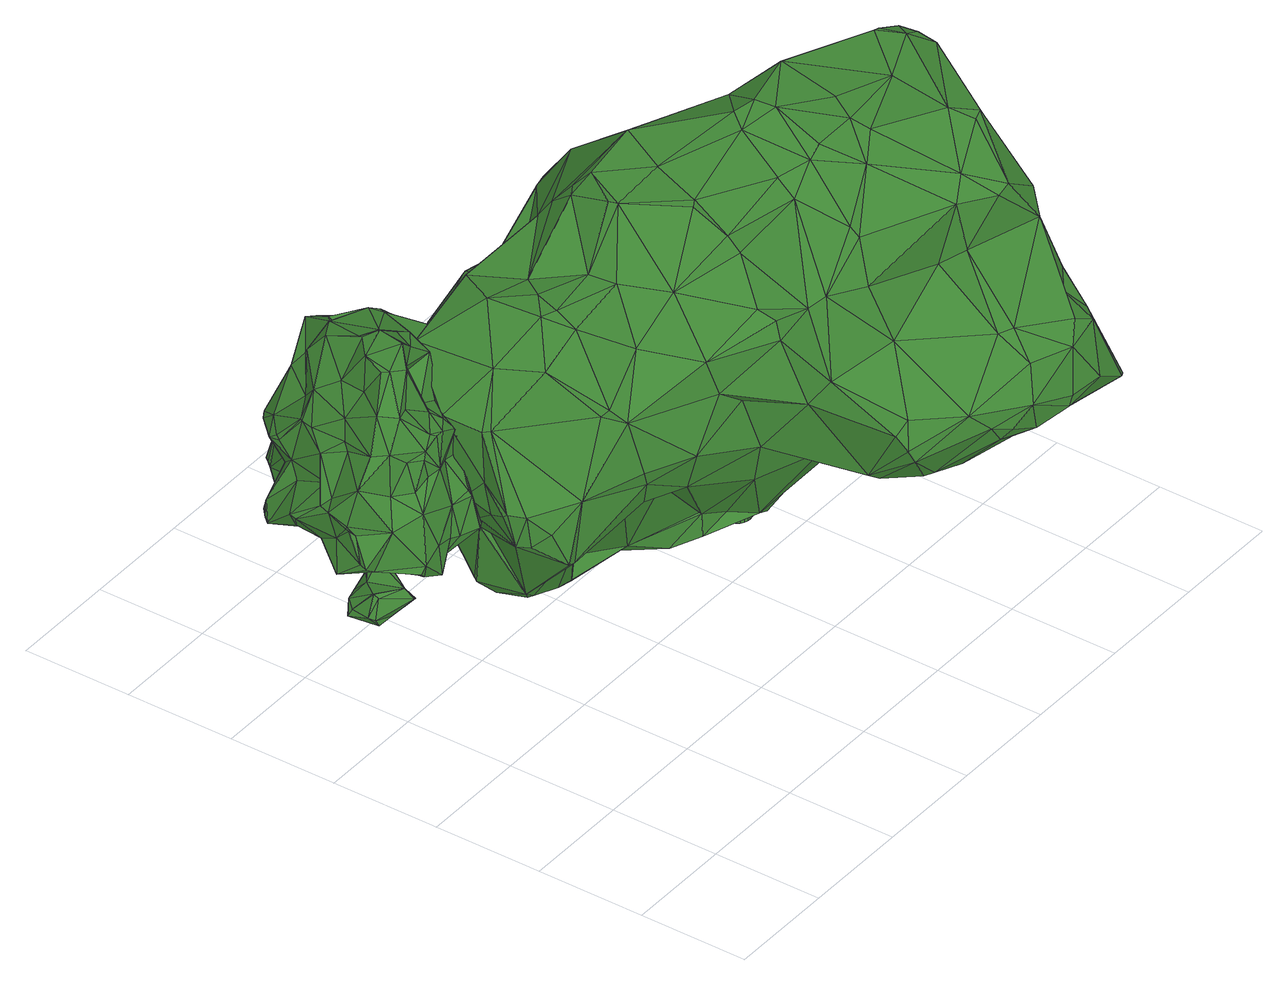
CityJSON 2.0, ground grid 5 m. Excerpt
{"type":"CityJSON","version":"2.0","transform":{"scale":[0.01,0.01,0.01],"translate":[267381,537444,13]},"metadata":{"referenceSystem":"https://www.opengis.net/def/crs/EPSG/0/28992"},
"CityObjects":{
"tree1":{"type":"SolitaryVegetationObject","attributes":{"gtid":298,"crown_width_m":9.81,"crown_median_z":20.07,"crown_r50_m":0.304,"crown_porosity":0.883,"trunk_H_m":6.68,"trunk_DBH_m":0.465,"trunk_radius_m":0.233,"trunk_base_height_m":13.39,"original_gtid":"298"},"geometry":[{"type":"Solid","lod":"3","boundaries":[[[[0,1,2]],[[3,4,5]],[[6,7,8]],[[9,10,11]],[[12,13,14]],[[15,13,12]],[[16,17,18]],[[16,19,17]],[[20,21,9]],[[22,23,24]],[[25,26,27]],[[28,29,30]],[[31,32,33]],[[34,35,36]],[[35,37,36]],[[34,36,37]],[[38,39,40]],[[38,33,39]],[[41,42,43]],[[44,45,46]],[[38,31,33]],[[47,31,38]],[[48,49,50]],[[51,52,53]],[[54,55,56]],[[11,20,9]],[[9,57,58]],[[59,60,28]],[[61,62,63]],[[64,65,66]],[[67,68,69]],[[70,71,16]],[[11,72,73]],[[11,73,20]],[[67,74,75]],[[76,77,78]],[[79,80,81]],[[82,55,83]],[[84,85,86]],[[87,88,89]],[[90,91,92]],[[82,67,93]],[[94,44,95]],[[20,96,21]],[[97,98,99]],[[100,101,102]],[[100,102,103]],[[104,105,106]],[[107,108,109]],[[60,59,90]],[[28,110,29]],[[111,105,104]],[[19,16,72]],[[112,12,89]],[[88,112,89]],[[113,114,86]],[[57,115,116]],[[76,117,118]],[[119,120,121]],[[122,123,73]],[[124,98,125]],[[126,127,72]],[[102,128,129]],[[69,68,130]],[[28,30,59]],[[131,55,132]],[[133,134,107]],[[135,136,137]],[[74,67,82]],[[18,17,138]],[[101,100,139]],[[118,77,76]],[[100,140,139]],[[141,142,77]],[[143,144,145]],[[143,145,146]],[[147,76,81]],[[148,7,149]],[[28,60,150]],[[151,150,60]],[[75,152,153]],[[2,153,152]],[[154,155,156]],[[154,157,155]],[[158,159,128]],[[158,128,160]],[[2,61,0]],[[81,78,63]],[[76,78,81]],[[48,161,162]],[[122,127,163]],[[122,163,164]],[[50,49,165]],[[147,117,76]],[[30,111,59]],[[166,167,112]],[[81,80,147]],[[62,168,79]],[[62,2,168]],[[169,170,171]],[[155,157,172]],[[121,173,174]],[[121,174,175]],[[176,177,103]],[[178,88,87]],[[53,88,178]],[[80,179,147]],[[2,62,61]],[[147,180,117]],[[118,117,180]],[[37,7,34]],[[167,4,12]],[[181,42,41]],[[81,62,79]],[[63,62,81]],[[27,182,25]],[[59,104,90]],[[183,184,106]],[[30,185,111]],[[44,133,186]],[[131,132,187]],[[90,92,151]],[[73,72,127]],[[53,188,65]],[[186,45,44]],[[166,88,53]],[[46,45,48]],[[161,48,45]],[[104,91,90]],[[110,189,190]],[[58,57,116]],[[101,128,102]],[[115,191,116]],[[192,116,191]],[[103,27,176]],[[151,92,193]],[[136,194,146]],[[25,70,26]],[[75,170,79]],[[113,195,114]],[[130,196,84]],[[104,59,111]],[[197,27,198]],[[156,158,160]],[[154,199,157]],[[176,138,177]],[[176,27,18]],[[33,200,39]],[[40,84,38]],[[40,85,84]],[[31,201,32]],[[16,126,72]],[[92,91,202]],[[39,200,35]],[[151,193,150]],[[37,35,33]],[[200,33,35]],[[106,145,144]],[[12,203,15]],[[4,203,12]],[[143,204,144]],[[140,204,143]],[[16,18,70]],[[114,205,86]],[[123,122,6]],[[173,206,207]],[[121,120,195]],[[27,26,18]],[[70,18,26]],[[54,208,55]],[[16,71,126]],[[21,209,9]],[[167,166,108]],[[107,161,210]],[[58,116,43]],[[141,211,142]],[[212,142,211]],[[213,95,214]],[[65,64,53]],[[215,53,64]],[[80,165,179]],[[183,42,181]],[[50,216,48]],[[74,83,217]],[[74,217,75]],[[180,215,118]],[[159,182,218]],[[49,48,162]],[[6,34,7]],[[34,6,35]],[[49,219,180]],[[60,90,151]],[[130,195,120]],[[220,84,205]],[[220,205,130]],[[85,221,86]],[[54,222,208]],[[28,150,110]],[[49,162,219]],[[94,95,213]],[[68,223,130]],[[0,223,1]],[[68,1,223]],[[0,224,225]],[[75,79,152]],[[56,226,227]],[[32,201,66]],[[223,196,130]],[[176,18,138]],[[150,189,110]],[[189,150,193]],[[203,4,3]],[[104,184,202]],[[64,211,215]],[[143,194,228]],[[73,123,20]],[[143,139,140]],[[229,228,194]],[[177,140,100]],[[40,39,85]],[[108,5,167]],[[4,167,5]],[[45,210,161]],[[186,210,45]],[[197,182,27]],[[230,188,87]],[[111,185,105]],[[106,105,185]],[[201,64,66]],[[140,231,10]],[[177,231,140]],[[148,115,8]],[[209,115,9]],[[93,67,119]],[[148,8,7]],[[15,43,13]],[[3,41,203]],[[58,43,232]],[[43,233,232]],[[95,46,216]],[[156,155,208]],[[233,234,9]],[[230,235,192]],[[227,175,182]],[[130,120,69]],[[69,119,67]],[[236,180,237]],[[44,46,95]],[[199,208,172]],[[157,199,172]],[[175,226,121]],[[227,226,175]],[[123,96,20]],[[10,231,11]],[[108,166,238]],[[93,226,239]],[[183,144,204]],[[183,106,144]],[[43,183,204]],[[102,129,103]],[[63,77,240]],[[214,216,241]],[[95,216,214]],[[241,213,214]],[[3,107,134]],[[215,211,141]],[[97,125,98]],[[169,80,170]],[[25,182,242]],[[175,242,182]],[[22,24,199]],[[86,221,113]],[[206,113,221]],[[115,209,8]],[[82,83,74]],[[110,190,29]],[[140,234,243]],[[154,22,199]],[[156,160,228]],[[228,154,156]],[[228,135,154]],[[183,181,146]],[[3,181,41]],[[134,181,3]],[[199,187,132]],[[94,133,44]],[[67,153,68]],[[10,234,140]],[[201,31,47]],[[212,201,47]],[[226,93,119]],[[168,2,152]],[[168,152,79]],[[98,244,99]],[[129,128,198]],[[97,23,241]],[[32,66,149]],[[65,149,66]],[[99,244,187]],[[242,245,71]],[[85,246,221]],[[164,221,246]],[[166,112,88]],[[131,244,83]],[[187,244,131]],[[98,124,169]],[[241,216,247]],[[9,234,10]],[[238,109,108]],[[166,53,52]],[[166,52,238]],[[140,243,204]],[[248,212,240]],[[248,240,142]],[[15,203,41]],[[15,41,43]],[[47,225,224]],[[47,224,212]],[[174,242,175]],[[195,173,121]],[[113,173,195]],[[223,0,225]],[[109,238,219]],[[185,249,146]],[[30,249,185]],[[160,101,228]],[[63,78,77]],[[29,249,30]],[[132,208,199]],[[201,211,64]],[[212,211,201]],[[68,153,1]],[[17,19,231]],[[17,231,138]],[[250,97,241]],[[47,196,225]],[[14,87,89]],[[177,138,231]],[[2,1,153]],[[215,141,118]],[[226,119,121]],[[154,251,213]],[[134,133,181]],[[79,170,80]],[[217,170,75]],[[133,94,251]],[[220,130,84]],[[33,32,37]],[[7,37,32]],[[11,231,72]],[[77,142,240]],[[133,210,186]],[[107,210,133]],[[5,107,3]],[[5,108,107]],[[129,198,27]],[[83,244,252]],[[208,155,172]],[[178,87,188]],[[187,24,99]],[[199,24,187]],[[169,171,252]],[[83,252,171]],[[156,208,158]],[[48,216,46]],[[87,235,230]],[[141,77,118]],[[9,115,57]],[[21,8,209]],[[50,165,169]],[[80,169,165]],[[248,142,212]],[[193,92,202]],[[104,202,91]],[[253,202,184]],[[253,184,183]],[[189,202,190]],[[189,193,202]],[[225,196,223]],[[47,38,196]],[[254,50,124]],[[254,247,50]],[[75,153,67]],[[255,55,82]],[[84,196,38]],[[222,159,158]],[[222,158,208]],[[131,83,55]],[[132,55,208]],[[255,239,56]],[[226,56,239]],[[14,235,87]],[[192,148,256]],[[14,13,235]],[[63,240,61]],[[160,128,101]],[[255,93,239]],[[255,82,93]],[[236,49,180]],[[177,100,103]],[[19,72,231]],[[86,205,84]],[[119,69,120]],[[114,195,205]],[[130,205,195]],[[96,8,21]],[[154,23,22]],[[213,241,23]],[[213,23,154]],[[179,237,147]],[[219,238,52]],[[51,180,219]],[[241,247,250]],[[51,219,52]],[[94,213,251]],[[174,245,242]],[[137,181,251]],[[133,251,181]],[[135,228,229]],[[116,192,43]],[[13,43,192]],[[218,128,159]],[[32,149,7]],[[107,257,161]],[[43,42,183]],[[207,163,127]],[[258,207,127]],[[56,55,255]],[[58,232,9]],[[233,9,232]],[[178,188,53]],[[112,167,12]],[[61,224,0]],[[259,65,188]],[[198,218,197]],[[161,257,162]],[[233,243,234]],[[198,128,218]],[[247,216,50]],[[258,127,126]],[[258,126,207]],[[25,71,70]],[[242,71,25]],[[135,229,136]],[[122,73,127]],[[97,250,260]],[[260,250,254]],[[169,124,50]],[[173,245,174]],[[101,139,228]],[[228,139,143]],[[212,224,240]],[[61,240,224]],[[204,243,233]],[[51,53,215]],[[51,215,180]],[[147,237,180]],[[251,135,137]],[[251,154,135]],[[13,192,235]],[[233,43,204]],[[137,136,181]],[[181,136,146]],[[249,202,253]],[[249,253,146]],[[146,145,261]],[[126,245,207]],[[126,71,245]],[[207,245,173]],[[148,191,115]],[[207,206,163]],[[192,191,148]],[[206,173,113]],[[6,122,262]],[[6,262,35]],[[164,262,122]],[[35,262,39]],[[217,171,170]],[[83,171,217]],[[262,164,246]],[[262,246,39]],[[85,39,246]],[[97,99,23]],[[24,23,99]],[[6,8,123]],[[123,8,96]],[[103,129,27]],[[146,253,183]],[[146,194,143]],[[219,162,257]],[[219,257,109]],[[109,257,107]],[[190,202,249]],[[106,184,104]],[[190,249,29]],[[97,260,125]],[[218,182,197]],[[259,256,148]],[[149,65,259]],[[149,259,148]],[[163,221,164]],[[163,206,221]],[[165,49,263]],[[165,263,179]],[[14,89,12]],[[192,256,230]],[[188,256,259]],[[230,256,188]],[[227,264,56]],[[54,56,264]],[[227,182,264]],[[159,264,182]],[[54,264,222]],[[159,222,264]],[[169,252,98]],[[98,252,244]],[[236,263,49]],[[237,179,263]],[[237,263,236]],[[250,247,254]],[[136,229,194]],[[260,254,125]],[[124,125,254]],[[106,261,145]],[[185,261,106]],[[146,261,185]],[[265,266,267]],[[265,267,268]],[[268,267,269]],[[268,269,270]],[[267,266,271]],[[267,271,269]],[[269,271,272]],[[269,272,270]],[[271,266,273]],[[271,273,272]],[[272,273,274]],[[272,274,270]],[[273,266,275]],[[273,275,274]],[[274,275,276]],[[274,276,270]],[[275,266,277]],[[275,277,276]],[[276,277,278]],[[276,278,270]],[[277,266,279]],[[277,279,278]],[[278,279,280]],[[278,280,270]],[[279,266,281]],[[279,281,280]],[[280,281,282]],[[280,282,270]],[[281,266,283]],[[281,283,282]],[[282,283,284]],[[282,284,270]],[[283,266,285]],[[283,285,284]],[[284,285,286]],[[284,286,270]],[[285,266,287]],[[285,287,286]],[[286,287,288]],[[286,288,270]],[[287,266,289]],[[287,289,288]],[[288,289,290]],[[288,290,270]],[[289,266,291]],[[289,291,290]],[[290,291,292]],[[290,292,270]],[[291,266,293]],[[291,293,292]],[[292,293,294]],[[292,294,270]],[[293,266,295]],[[293,295,294]],[[294,295,296]],[[294,296,270]],[[295,266,297]],[[295,297,296]],[[296,297,298]],[[296,298,270]],[[297,266,299]],[[297,299,298]],[[298,299,300]],[[298,300,270]],[[299,266,301]],[[299,301,300]],[[300,301,302]],[[300,302,270]],[[301,266,303]],[[301,303,302]],[[302,303,304]],[[302,304,270]],[[303,266,305]],[[303,305,304]],[[304,305,306]],[[304,306,270]],[[305,266,307]],[[305,307,306]],[[306,307,308]],[[306,308,270]],[[307,266,309]],[[307,309,308]],[[308,309,310]],[[308,310,270]],[[309,266,311]],[[309,311,310]],[[310,311,312]],[[310,312,270]],[[311,266,313]],[[311,313,312]],[[312,313,314]],[[312,314,270]],[[313,266,265]],[[313,265,314]],[[314,265,268]],[[314,268,270]]]]}]},
"tree2":{"type":"SolitaryVegetationObject","attributes":{"gtid":107,"crown_width_m":21.06,"crown_median_z":21.78,"crown_r50_m":0.392,"crown_porosity":0.861,"trunk_H_m":8.33,"trunk_DBH_m":1.26,"trunk_radius_m":0.63,"trunk_base_height_m":13.45,"original_gtid":"107"},"geometry":[{"type":"Solid","lod":"3","boundaries":[[[[315,316,317]],[[318,319,320]],[[321,322,323]],[[324,325,326]],[[327,328,329]],[[330,331,332]],[[333,334,335]],[[336,334,333]],[[337,338,339]],[[340,341,342]],[[343,344,345]],[[345,344,346]],[[347,348,349]],[[318,350,351]],[[352,353,354]],[[355,356,357]],[[358,318,359]],[[360,361,336]],[[362,336,361]],[[363,364,365]],[[339,366,352]],[[339,352,367]],[[368,369,370]],[[325,324,371]],[[372,373,374]],[[375,376,377]],[[375,377,378]],[[347,379,380]],[[381,382,383]],[[384,385,386]],[[387,384,386]],[[388,389,390]],[[391,389,388]],[[392,347,393]],[[393,394,392]],[[346,358,395]],[[396,397,398]],[[387,399,384]],[[398,394,400]],[[398,387,394]],[[401,402,403]],[[396,398,400]],[[404,346,395]],[[405,406,407]],[[394,393,400]],[[408,334,362]],[[409,410,326]],[[411,386,385]],[[387,412,399]],[[413,399,412]],[[414,415,416]],[[344,417,319]],[[418,412,397]],[[418,397,419]],[[420,349,348]],[[421,422,423]],[[424,425,426]],[[396,400,347]],[[393,347,400]],[[427,428,327]],[[347,349,396]],[[399,413,429]],[[430,431,323]],[[432,433,434]],[[435,413,412]],[[369,436,391]],[[341,437,438]],[[438,437,439]],[[399,429,385]],[[398,412,387]],[[435,412,440]],[[368,441,369]],[[442,369,441]],[[369,442,436]],[[443,320,319]],[[429,413,435]],[[444,418,445]],[[446,447,448]],[[449,450,451]],[[417,452,453]],[[417,453,454]],[[445,418,419]],[[439,455,411]],[[392,379,347]],[[392,456,379]],[[457,458,459]],[[460,461,462]],[[434,460,462]],[[463,464,324]],[[388,465,466]],[[388,466,369]],[[467,468,343]],[[452,343,468]],[[362,469,408]],[[470,429,471]],[[353,472,473]],[[474,370,466]],[[380,345,346]],[[325,475,409]],[[476,403,477]],[[318,351,359]],[[345,467,343]],[[344,358,346]],[[380,467,345]],[[382,468,427]],[[380,379,478]],[[428,427,479]],[[433,480,481]],[[325,409,326]],[[482,483,474]],[[482,474,466]],[[468,382,381]],[[484,485,486]],[[487,448,373]],[[320,436,318]],[[320,488,436]],[[489,490,491]],[[360,336,492]],[[427,493,479]],[[494,495,496]],[[399,385,384]],[[497,498,499]],[[408,356,355]],[[380,348,347]],[[443,500,320]],[[368,370,501]],[[452,417,344]],[[343,452,344]],[[354,367,352]],[[466,370,369]],[[502,503,416]],[[504,503,502]],[[329,427,327]],[[329,382,427]],[[474,480,370]],[[333,505,506]],[[507,422,378]],[[475,325,371]],[[329,328,477]],[[428,479,508]],[[372,509,476]],[[510,511,512]],[[513,510,512]],[[386,514,387]],[[395,358,515]],[[516,423,517]],[[518,495,494]],[[446,362,361]],[[431,519,520]],[[521,429,522]],[[447,523,410]],[[524,523,447]],[[525,418,444]],[[411,455,514]],[[411,514,386]],[[323,520,321]],[[431,520,323]],[[456,478,379]],[[321,520,526]],[[527,509,528]],[[387,340,394]],[[514,340,387]],[[370,433,501]],[[529,483,507]],[[403,476,509]],[[476,530,372]],[[476,498,530]],[[406,531,402]],[[496,331,457]],[[463,461,502]],[[438,332,518]],[[457,330,458]],[[495,331,496]],[[404,515,419]],[[395,515,404]],[[439,532,332]],[[332,438,439]],[[432,533,433]],[[534,377,535]],[[499,536,537]],[[336,506,492]],[[496,457,357]],[[371,324,464]],[[392,342,456]],[[342,392,340]],[[392,394,340]],[[444,445,419]],[[518,331,495]],[[508,538,428]],[[539,540,541]],[[504,541,540]],[[531,382,329]],[[330,457,331]],[[542,457,459]],[[357,457,542]],[[542,459,543]],[[432,434,462]],[[330,332,532]],[[331,518,332]],[[539,541,502]],[[544,447,545]],[[484,432,485]],[[543,459,335]],[[448,469,446]],[[546,547,322]],[[548,322,547]],[[549,550,551]],[[552,551,550]],[[450,516,317]],[[353,553,354]],[[546,425,547]],[[554,339,367]],[[477,328,476]],[[498,476,328]],[[498,328,555]],[[430,521,556]],[[528,363,557]],[[421,558,378]],[[559,553,473]],[[357,542,543]],[[352,510,560]],[[408,355,543]],[[357,543,355]],[[561,339,562]],[[554,562,339]],[[563,367,354]],[[524,446,564]],[[556,519,431]],[[530,497,373]],[[530,373,372]],[[406,565,531]],[[530,498,497]],[[566,567,512]],[[497,487,373]],[[346,348,380]],[[317,316,450]],[[315,512,511]],[[365,364,374]],[[365,374,544]],[[326,410,568]],[[406,405,565]],[[531,565,382]],[[569,570,376]],[[318,358,319]],[[571,535,570]],[[403,509,527]],[[401,403,527]],[[562,554,491]],[[560,510,513]],[[448,374,373]],[[441,572,442]],[[352,560,353]],[[472,353,560]],[[510,573,511]],[[440,418,525]],[[440,412,418]],[[415,483,529]],[[481,480,474]],[[574,575,576]],[[441,368,577]],[[339,561,337]],[[337,561,375]],[[578,566,512]],[[550,517,423]],[[522,440,525]],[[426,425,546]],[[426,546,579]],[[317,512,315]],[[439,426,532]],[[580,534,535]],[[570,535,376]],[[489,570,490]],[[569,490,570]],[[558,581,582]],[[449,583,450]],[[548,323,322]],[[421,516,558]],[[584,464,463]],[[378,422,421]],[[578,512,317]],[[526,585,321]],[[582,375,378]],[[566,586,587]],[[562,588,561]],[[589,563,590]],[[589,590,365]],[[591,460,434]],[[540,460,591]],[[436,488,391]],[[378,558,582]],[[375,581,337]],[[583,337,581]],[[352,366,510]],[[338,366,339]],[[573,451,450]],[[516,578,317]],[[454,567,566]],[[369,391,388]],[[450,511,573]],[[316,511,450]],[[315,511,316]],[[385,470,411]],[[358,359,515]],[[421,423,516]],[[376,375,588]],[[552,550,422]],[[423,422,550]],[[513,592,560]],[[560,592,472]],[[593,592,513]],[[512,593,513]],[[337,583,449]],[[363,528,364]],[[364,528,374]],[[594,534,580]],[[378,534,594]],[[358,344,319]],[[527,528,557]],[[535,377,376]],[[321,585,595]],[[360,321,595]],[[477,403,402]],[[544,409,475]],[[544,545,409]],[[564,446,361]],[[565,405,383]],[[565,383,382]],[[432,596,533]],[[484,596,432]],[[336,362,334]],[[335,334,408]],[[333,335,459]],[[458,333,459]],[[468,381,452]],[[597,452,381]],[[470,471,430]],[[543,335,408]],[[361,360,595]],[[361,595,564]],[[579,598,505]],[[506,505,598]],[[414,416,503]],[[540,539,460]],[[461,460,539]],[[436,442,318]],[[405,597,381]],[[365,590,363]],[[556,350,519]],[[446,469,362]],[[545,410,409]],[[448,487,469]],[[320,389,391]],[[320,391,488]],[[492,322,360]],[[321,360,322]],[[376,588,569]],[[455,437,514]],[[410,599,568]],[[430,556,431]],[[385,429,470]],[[389,320,500]],[[600,576,575]],[[600,575,586]],[[568,461,326]],[[412,398,397]],[[601,563,602]],[[601,602,584]],[[414,474,415]],[[601,489,491]],[[536,538,603]],[[494,603,538]],[[576,604,551]],[[375,561,588]],[[433,533,484]],[[433,370,480]],[[434,481,591]],[[433,481,434]],[[327,428,538]],[[336,333,506]],[[416,580,571]],[[563,601,491]],[[563,491,367]],[[605,465,606]],[[438,342,341]],[[578,586,566]],[[586,578,600]],[[512,567,593]],[[510,366,573]],[[573,366,338]],[[430,323,547]],[[415,529,580]],[[415,580,416]],[[474,483,415]],[[351,350,556]],[[389,607,390]],[[502,541,504]],[[455,439,437]],[[584,608,489]],[[374,528,509]],[[374,509,372]],[[463,324,461]],[[354,590,563]],[[390,465,388]],[[466,465,482]],[[523,599,410]],[[470,424,411]],[[430,424,470]],[[447,446,524]],[[571,580,535]],[[594,507,378]],[[594,580,507]],[[582,581,375]],[[516,581,558]],[[609,581,516]],[[424,426,411]],[[411,426,439]],[[593,567,454]],[[576,551,552]],[[442,572,318]],[[454,566,587]],[[579,546,598]],[[576,552,606]],[[576,606,390]],[[333,579,505]],[[484,533,596]],[[549,604,600]],[[529,507,580]],[[390,606,465]],[[584,602,610]],[[443,319,417]],[[359,351,444]],[[359,444,419]],[[595,611,564]],[[585,611,595]],[[468,493,427]],[[448,447,612]],[[448,612,374]],[[374,612,544]],[[478,493,380]],[[468,467,493]],[[548,547,323]],[[532,579,330]],[[563,589,602]],[[467,380,493]],[[416,571,463]],[[487,356,408]],[[416,463,502]],[[494,538,508]],[[333,330,579]],[[333,458,330]],[[531,329,402]],[[477,402,329]],[[401,406,402]],[[401,527,406]],[[410,545,447]],[[492,506,322]],[[589,365,544]],[[515,359,419]],[[599,613,568]],[[447,544,612]],[[497,356,487]],[[572,441,577]],[[508,479,614]],[[328,327,538]],[[328,538,555]],[[614,479,493]],[[438,518,615]],[[456,342,438]],[[616,438,615]],[[616,456,438]],[[493,478,614]],[[508,614,616]],[[616,478,456]],[[478,616,614]],[[494,615,518]],[[494,508,615]],[[616,615,508]],[[501,433,617]],[[577,617,484]],[[484,617,433]],[[586,575,587]],[[618,485,432]],[[501,617,368]],[[577,368,617]],[[349,420,396]],[[443,417,587]],[[430,471,521]],[[440,522,435]],[[571,608,463]],[[516,549,578]],[[555,538,536]],[[357,537,496]],[[499,498,536]],[[498,555,536]],[[408,469,487]],[[356,537,357]],[[497,537,356]],[[499,537,497]],[[354,553,590]],[[381,383,405]],[[489,601,584]],[[592,407,472]],[[453,452,597]],[[453,597,454]],[[520,619,526]],[[584,610,464]],[[367,491,554]],[[589,544,620]],[[473,553,353]],[[559,557,363]],[[611,485,618]],[[486,485,611]],[[524,564,523]],[[519,350,619]],[[593,597,405]],[[454,597,593]],[[559,527,557]],[[454,587,417]],[[610,602,589]],[[519,619,520]],[[572,619,350]],[[618,568,613]],[[461,568,618]],[[461,618,462]],[[618,432,462]],[[465,605,482]],[[613,611,618]],[[611,613,564]],[[523,613,599]],[[564,613,523]],[[507,605,422]],[[482,605,483]],[[507,483,605]],[[550,549,517]],[[422,606,552]],[[605,606,422]],[[517,549,516]],[[549,600,578]],[[481,540,591]],[[503,540,481]],[[503,504,540]],[[414,481,474]],[[503,481,414]],[[326,461,324]],[[475,620,544]],[[464,620,371]],[[475,371,620]],[[464,610,620]],[[610,621,620]],[[589,620,621]],[[610,589,621]],[[572,526,619]],[[341,514,437]],[[363,590,559]],[[484,526,572]],[[484,572,577]],[[490,588,562]],[[569,588,490]],[[622,559,473]],[[622,473,472]],[[570,608,571]],[[570,489,608]],[[527,622,406]],[[584,463,608]],[[590,553,559]],[[622,527,559]],[[609,450,581]],[[450,583,581]],[[609,516,450]],[[562,491,490]],[[472,407,622]],[[406,622,407]],[[593,405,407]],[[593,407,592]],[[585,526,484]],[[486,611,585]],[[585,484,486]],[[318,572,350]],[[539,502,461]],[[534,378,377]],[[419,397,420]],[[396,420,397]],[[547,425,424]],[[579,532,426]],[[556,521,351]],[[587,607,443]],[[576,390,607]],[[547,424,430]],[[444,351,521]],[[444,521,522]],[[522,525,444]],[[429,521,471]],[[500,607,389]],[[500,443,607]],[[574,576,607]],[[574,607,575]],[[587,575,607]],[[576,600,604]],[[496,603,494]],[[404,419,420]],[[420,348,404]],[[404,348,346]],[[341,340,514]],[[449,451,338]],[[449,338,337]],[[451,573,338]],[[435,522,429]],[[549,551,604]],[[322,598,546]],[[322,506,598]],[[537,536,603]],[[537,603,496]],[[623,624,625]],[[623,625,626]],[[626,625,627]],[[626,627,628]],[[625,624,629]],[[625,629,627]],[[627,629,630]],[[627,630,628]],[[629,624,631]],[[629,631,630]],[[630,631,632]],[[630,632,628]],[[631,624,633]],[[631,633,632]],[[632,633,634]],[[632,634,628]],[[633,624,635]],[[633,635,634]],[[634,635,636]],[[634,636,628]],[[635,624,637]],[[635,637,636]],[[636,637,638]],[[636,638,628]],[[637,624,639]],[[637,639,638]],[[638,639,640]],[[638,640,628]],[[639,624,641]],[[639,641,640]],[[640,641,642]],[[640,642,628]],[[641,624,643]],[[641,643,642]],[[642,643,644]],[[642,644,628]],[[643,624,645]],[[643,645,644]],[[644,645,646]],[[644,646,628]],[[645,624,647]],[[645,647,646]],[[646,647,648]],[[646,648,628]],[[647,624,649]],[[647,649,648]],[[648,649,650]],[[648,650,628]],[[649,624,651]],[[649,651,650]],[[650,651,652]],[[650,652,628]],[[651,624,653]],[[651,653,652]],[[652,653,654]],[[652,654,628]],[[653,624,655]],[[653,655,654]],[[654,655,656]],[[654,656,628]],[[655,624,657]],[[655,657,656]],[[656,657,658]],[[656,658,628]],[[657,624,659]],[[657,659,658]],[[658,659,660]],[[658,660,628]],[[659,624,661]],[[659,661,660]],[[660,661,662]],[[660,662,628]],[[661,624,663]],[[661,663,662]],[[662,663,664]],[[662,664,628]],[[663,624,665]],[[663,665,664]],[[664,665,666]],[[664,666,628]],[[665,624,667]],[[665,667,666]],[[666,667,668]],[[666,668,628]],[[667,624,669]],[[667,669,668]],[[668,669,670]],[[668,670,628]],[[669,624,671]],[[669,671,670]],[[670,671,672]],[[670,672,628]],[[671,624,623]],[[671,623,672]],[[672,623,626]],[[672,626,628]]]]}]}
},
"vertices":[
[507,2001,1445],[457,2051,1421],[363,1969,1418],[574,1715,568],[696,1676,537],[593,1644,579],[998,2127,876],[984,2031,914],[1011,2120,731],[1041,2124,528],[878,2298,517],[987,2337,557],[809,1721,606],[819,1821,593],[832,1734,622],[797,1807,586],[701,2562,666],[739,2522,516],[686,2529,534],[790,2513,627],[1010,2293,615],[1038,2183,644],[117,2113,666],[116,2004,657],[102,2117,679],[607,2570,693],[637,2571,659],[519,2548,608],[299,2007,160],[334,2029,216],[427,2069,187],[843,2055,1140],[909,2037,1057],[1006,2123,1120],[1069,2130,963],[1059,2157,1017],[1069,2143,1003],[1070,2133,1003],[842,2220,1238],[1009,2188,1088],[845,2240,1242],[680,1899,625],[660,2023,527],[757,2032,495],[283,1651,524],[285,1624,528],[235,1600,578],[727,2015,1297],[256,1595,609],[278,1625,837],[157,1687,794],[537,1706,916],[571,1614,786],[637,1709,898],[320,2327,767],[223,2226,880],[248,2352,924],[959,2016,599],[924,2037,559],[397,2015,134],[336,1880,145],[488,1879,1444],[347,1838,1406],[429,1814,1378],[750,1819,1041],[810,1804,954],[783,1844,1021],[319,2187,1186],[459,2229,1349],[443,2309,1256],[676,2570,667],[630,2524,783],[842,2468,662],[895,2359,702],[229,2132,1078],[250,1986,1171],[394,1677,1140],[495,1754,1156],[351,1766,1251],[231,1817,1266],[208,1738,1123],[277,1739,1264],[246,2191,1072],[182,2058,1010],[814,2278,1252],[838,2272,1225],[766,2403,1186],[833,1723,727],[712,1729,738],[813,1721,705],[405,1867,159],[450,1786,251],[446,1786,252],[261,2210,1065],[233,1893,535],[167,1749,577],[1031,2218,654],[97,1918,706],[44,1919,861],[40,2075,764],[637,2377,592],[431,2299,609],[496,2448,640],[647,2434,568],[492,1939,166],[516,2026,231],[563,2021,291],[420,1630,546],[594,1574,605],[489,1596,620],[308,1992,193],[441,2056,180],[661,1719,706],[677,2466,1202],[694,2446,1212],[973,2019,613],[933,2016,591],[427,1666,1118],[468,1666,1115],[417,2298,1048],[570,2409,1119],[537,2454,1060],[862,2253,846],[956,2276,706],[65,1844,810],[65,1848,800],[676,2486,793],[862,2380,727],[400,2455,634],[485,2494,617],[579,2300,1316],[177,2029,882],[212,2190,801],[383,1822,558],[518,1741,595],[324,2103,615],[471,2033,585],[356,1971,623],[729,2510,519],[625,2215,592],[701,2241,564],[535,1712,1119],[506,1803,1172],[552,2110,510],[605,2057,424],[556,2047,390],[506,2048,412],[349,1663,1089],[940,1996,829],[904,2008,964],[292,1902,198],[313,1881,182],[324,1948,1275],[352,2077,1258],[248,2133,578],[155,2312,644],[289,2335,591],[118,2276,638],[311,2352,592],[398,2456,637],[313,2350,588],[371,1600,496],[345,1598,656],[776,2423,932],[867,2328,1019],[212,1735,918],[609,1625,734],[620,1589,606],[335,1870,1397],[79,1801,999],[171,1803,1110],[208,1941,1055],[116,2278,642],[619,2463,1036],[589,2473,868],[416,2499,887],[679,2502,535],[712,2476,539],[732,1744,752],[274,1703,1062],[418,1642,973],[512,1944,537],[480,2487,769],[596,2026,396],[561,2019,293],[496,2064,233],[344,1638,509],[52,2112,764],[789,1793,895],[329,1903,293],[331,1906,295],[804,2018,699],[788,1882,668],[337,1885,274],[466,2079,607],[647,2466,1227],[684,2135,1284],[467,2525,614],[468,2523,611],[81,2240,646],[1021,2175,1083],[753,1927,1126],[458,1845,272],[705,1729,551],[718,2065,484],[697,2388,1231],[737,2377,1058],[734,2443,915],[175,2316,675],[1015,2113,663],[360,1626,500],[632,1804,1113],[679,1882,1287],[219,1900,528],[101,1859,566],[582,1686,1054],[104,1737,612],[216,1963,1090],[418,2480,641],[469,1620,771],[686,2355,1223],[784,2378,1082],[343,2342,688],[554,2138,1329],[632,1942,1314],[657,2029,1336],[334,2393,961],[373,2473,889],[411,2224,618],[407,2089,624],[825,1786,754],[853,2404,574],[931,2088,548],[892,2115,559],[869,2271,530],[834,1778,672],[358,1659,960],[335,1662,1055],[576,1602,760],[248,2316,948],[463,1840,1363],[61,1890,559],[591,2540,788],[814,2132,588],[76,1982,849],[671,2464,904],[876,2278,1052],[48,1737,653],[519,1914,1249],[403,1989,273],[60,1774,657],[305,1897,562],[105,1945,884],[526,2026,295],[83,1813,769],[238,2296,938],[780,1824,782],[435,1607,635],[765,2347,763],[794,1823,933],[74,1841,785],[527,2030,294],[881,2238,1025],[288,1672,918],[336,2339,781],[548,2045,39],[525,2045,39],[547,2051,39],[555,2049,706],[554,2055,706],[532,2049,706],[545,2057,39],[552,2060,706],[541,2062,39],[548,2065,706],[537,2065,39],[543,2069,706],[531,2068,39],[538,2071,706],[525,2068,39],[532,2072,706],[519,2067,39],[526,2071,706],[513,2065,39],[520,2069,706],[508,2061,39],[515,2065,706],[505,2057,39],[512,2060,707],[503,2051,39],[510,2054,707],[502,2045,39],[509,2048,707],[503,2039,39],[510,2042,707],[505,2033,39],[512,2037,707],[509,2028,39],[516,2032,707],[513,2025,39],[520,2028,707],[519,2022,39],[526,2026,707],[525,2022,39],[532,2025,707],[531,2023,39],[538,2026,706],[537,2025,39],[544,2028,706],[542,2029,39],[549,2032,706],[545,2033,39],[552,2037,706],[548,2039,39],[555,2043,706],
[658,1273,659],[606,1334,602],[720,1233,492],[2103,844,476],[1836,810,561],[1758,1052,204],[2836,1291,625],[2871,1273,985],[2883,1077,599],[1853,2165,1212],[1863,2164,1229],[1889,2152,1199],[1893,710,1679],[1958,951,1864],[1814,923,1771],[2748,668,1720],[2652,622,1836],[2731,422,1501],[2863,1027,1552],[2831,1399,1497],[2883,1112,1744],[2834,1376,1338],[623,1669,704],[609,1566,824],[556,1732,1113],[2653,72,1045],[2662,222,1113],[2555,92,1098],[1772,401,851],[1824,571,556],[1789,351,790],[1813,334,730],[2228,59,883],[2085,157,808],[2158,108,784],[2400,1098,534],[2482,790,439],[722,1604,1299],[926,1520,1466],[897,1758,1475],[2744,1184,1938],[2719,1187,1944],[2769,1064,1948],[1856,536,538],[2175,757,526],[2890,1404,984],[2634,1528,1304],[2815,1442,1497],[1372,1693,1723],[1424,1726,1722],[1404,1809,1623],[594,1568,1076],[703,1970,1288],[2095,1430,141],[1906,1314,110],[1877,1637,145],[1841,2165,1227],[1936,1307,1961],[2104,1453,1882],[1744,1684,1822],[755,1963,583],[811,2058,591],[854,2042,565],[898,1829,131],[2274,107,1038],[2002,209,897],[1595,833,1247],[1664,748,1399],[1601,858,1327],[2828,68,660],[2809,132,629],[2836,62,674],[2780,26,707],[1540,1281,117],[1537,1170,170],[1437,1260,131],[1845,1136,116],[2477,47,1024],[2438,17,821],[2606,4,820],[1936,382,569],[2280,79,733],[2261,182,657],[2427,124,675],[2803,128,626],[2427,24,774],[1619,1275,1696],[1622,1110,1623],[1629,1277,1725],[1969,351,581],[1333,1007,1221],[1359,1184,1473],[1184,1240,1275],[2789,1269,1795],[1954,2016,1336],[2061,1949,1185],[2895,422,955],[2480,215,569],[2561,256,525],[1676,1725,540],[1381,1734,243],[1454,2001,559],[1566,908,706],[2306,285,573],[2126,330,540],[2137,152,728],[796,1641,136],[1067,1524,122],[838,1520,138],[2789,647,940],[2956,873,979],[2767,727,1144],[1728,707,1437],[1904,672,1636],[2588,321,507],[2743,729,671],[2788,950,467],[2047,1806,696],[2078,1634,275],[2011,2031,553],[2543,264,518],[2035,1109,142],[2768,308,1133],[2678,351,1412],[2823,449,1199],[2512,259,529],[2122,1236,170],[2065,1133,148],[1612,972,490],[2335,652,593],[2307,562,654],[2457,1621,1430],[2114,1739,1473],[2158,1560,1727],[584,1515,699],[578,1391,600],[547,1428,751],[1630,724,956],[1491,944,965],[1250,993,813],[2848,373,1049],[2308,208,1149],[2874,995,1872],[2888,988,1804],[2898,1025,1801],[1982,2064,543],[1942,2057,942],[2034,1938,676],[1581,2077,873],[1539,2064,1209],[1473,1357,118],[1778,1600,141],[1820,376,914],[1674,644,1076],[2556,1455,1616],[2730,410,652],[2639,535,601],[958,1373,1450],[986,1485,1478],[1750,1684,172],[1735,2089,1424],[1887,1234,1931],[1827,1015,1830],[2241,238,1148],[1879,611,1438],[1849,1678,180],[1828,1703,285],[1435,1627,141],[1397,1686,143],[2055,1400,667],[2059,1709,786],[2043,1604,837],[2353,1415,1863],[1869,1097,127],[1098,2194,1043],[831,2043,866],[834,2043,1120],[2914,1379,1010],[1928,522,1177],[2370,515,1738],[2597,606,1832],[2554,708,1868],[2278,1322,1997],[2042,1178,1977],[2285,1061,1932],[1657,1139,235],[2083,1559,171],[1759,2071,560],[1754,2044,540],[1810,2116,503],[2823,1049,1161],[2860,1270,1154],[1174,1718,128],[2275,468,1664],[1662,1480,1780],[609,1531,1089],[586,1342,756],[778,1210,780],[911,1217,1115],[2721,153,1032],[1963,408,547],[797,1496,188],[844,1493,156],[2510,381,1663],[2614,970,466],[2778,1235,513],[2582,617,582],[2554,321,514],[2124,1803,1170],[2293,1627,1360],[2432,296,566],[2472,1437,528],[1373,1464,1779],[1475,1669,1781],[1358,1732,187],[2024,1270,1985],[1642,1064,1549],[2762,557,1512],[1849,1666,345],[999,2045,556],[1054,2132,532],[2236,957,1902],[2572,994,1891],[2147,811,1792],[1874,2099,532],[1868,2123,471],[1834,2115,521],[2843,1063,1914],[2823,1143,1921],[1803,2003,1555],[1989,1954,1341],[2966,897,998],[2900,915,860],[2769,1133,899],[839,1296,466],[962,1457,140],[1039,1449,135],[1040,1453,128],[1022,1604,1482],[728,1968,1009],[2032,959,1896],[2524,809,431],[1365,1506,1777],[739,1696,200],[1208,1492,1517],[803,1408,1317],[726,1919,756],[741,1991,900],[982,1925,1463],[2323,1621,1164],[1580,937,1362],[1086,1118,721],[1053,1108,797],[2024,2016,1096],[831,2068,685],[1035,2156,648],[1300,2202,611],[2126,1191,550],[548,1410,766],[1531,1179,289],[1269,1179,580],[1292,1359,189],[2104,1427,245],[776,1246,465],[2883,895,1321],[1245,1881,466],[680,1639,532],[741,1707,214],[635,1614,611],[1300,2156,1190],[2475,1463,663],[1125,1160,592],[1283,1064,612],[800,2039,677],[1379,1860,1546],[1089,1701,1474],[1943,2073,496],[939,1196,1139],[994,1145,1065],[1157,1821,488],[2577,1377,918],[1902,1616,765],[1381,975,1050],[2887,960,1169],[2098,1860,1138],[1084,1227,557],[1082,2098,1173],[1195,1927,1314],[2277,888,1853],[1086,1472,219],[1298,1510,143],[1299,1408,142],[1532,1173,283],[1259,2128,913],[706,1627,529],[1414,2086,1234],[2278,1545,1029],[2017,1706,1623],[2129,1801,1116],[2236,528,1368],[2453,387,1636],[2305,436,1436],[2106,1551,264],[2124,1798,1111],[2511,1248,517],[1684,2084,1413],[1458,1985,1273],[1233,1371,1508],[1938,1245,46],[1875,1245,45],[1936,1261,46],[1930,1244,879],[1928,1260,879],[1867,1244,878],[1930,1277,46],[1922,1275,879],[1920,1290,45],[1912,1288,879],[1906,1300,45],[1899,1298,879],[1891,1306,45],[1883,1305,879],[1875,1308,45],[1867,1307,878],[1859,1306,45],[1851,1305,878],[1843,1300,45],[1836,1298,878],[1830,1289,45],[1823,1288,878],[1820,1276,45],[1813,1275,878],[1814,1261,44],[1806,1260,878],[1812,1245,44],[1804,1244,878],[1814,1229,44],[1806,1227,878],[1821,1214,44],[1813,1212,878],[1830,1200,45],[1823,1199,878],[1844,1190,45],[1836,1189,878],[1859,1184,45],[1851,1183,878],[1875,1182,45],[1867,1181,878],[1891,1184,45],[1884,1183,878],[1907,1190,45],[1899,1189,879],[1920,1201,45],[1912,1199,879],[1930,1214,45],[1922,1212,879],[1936,1229,46],[1928,1227,879]
]}
